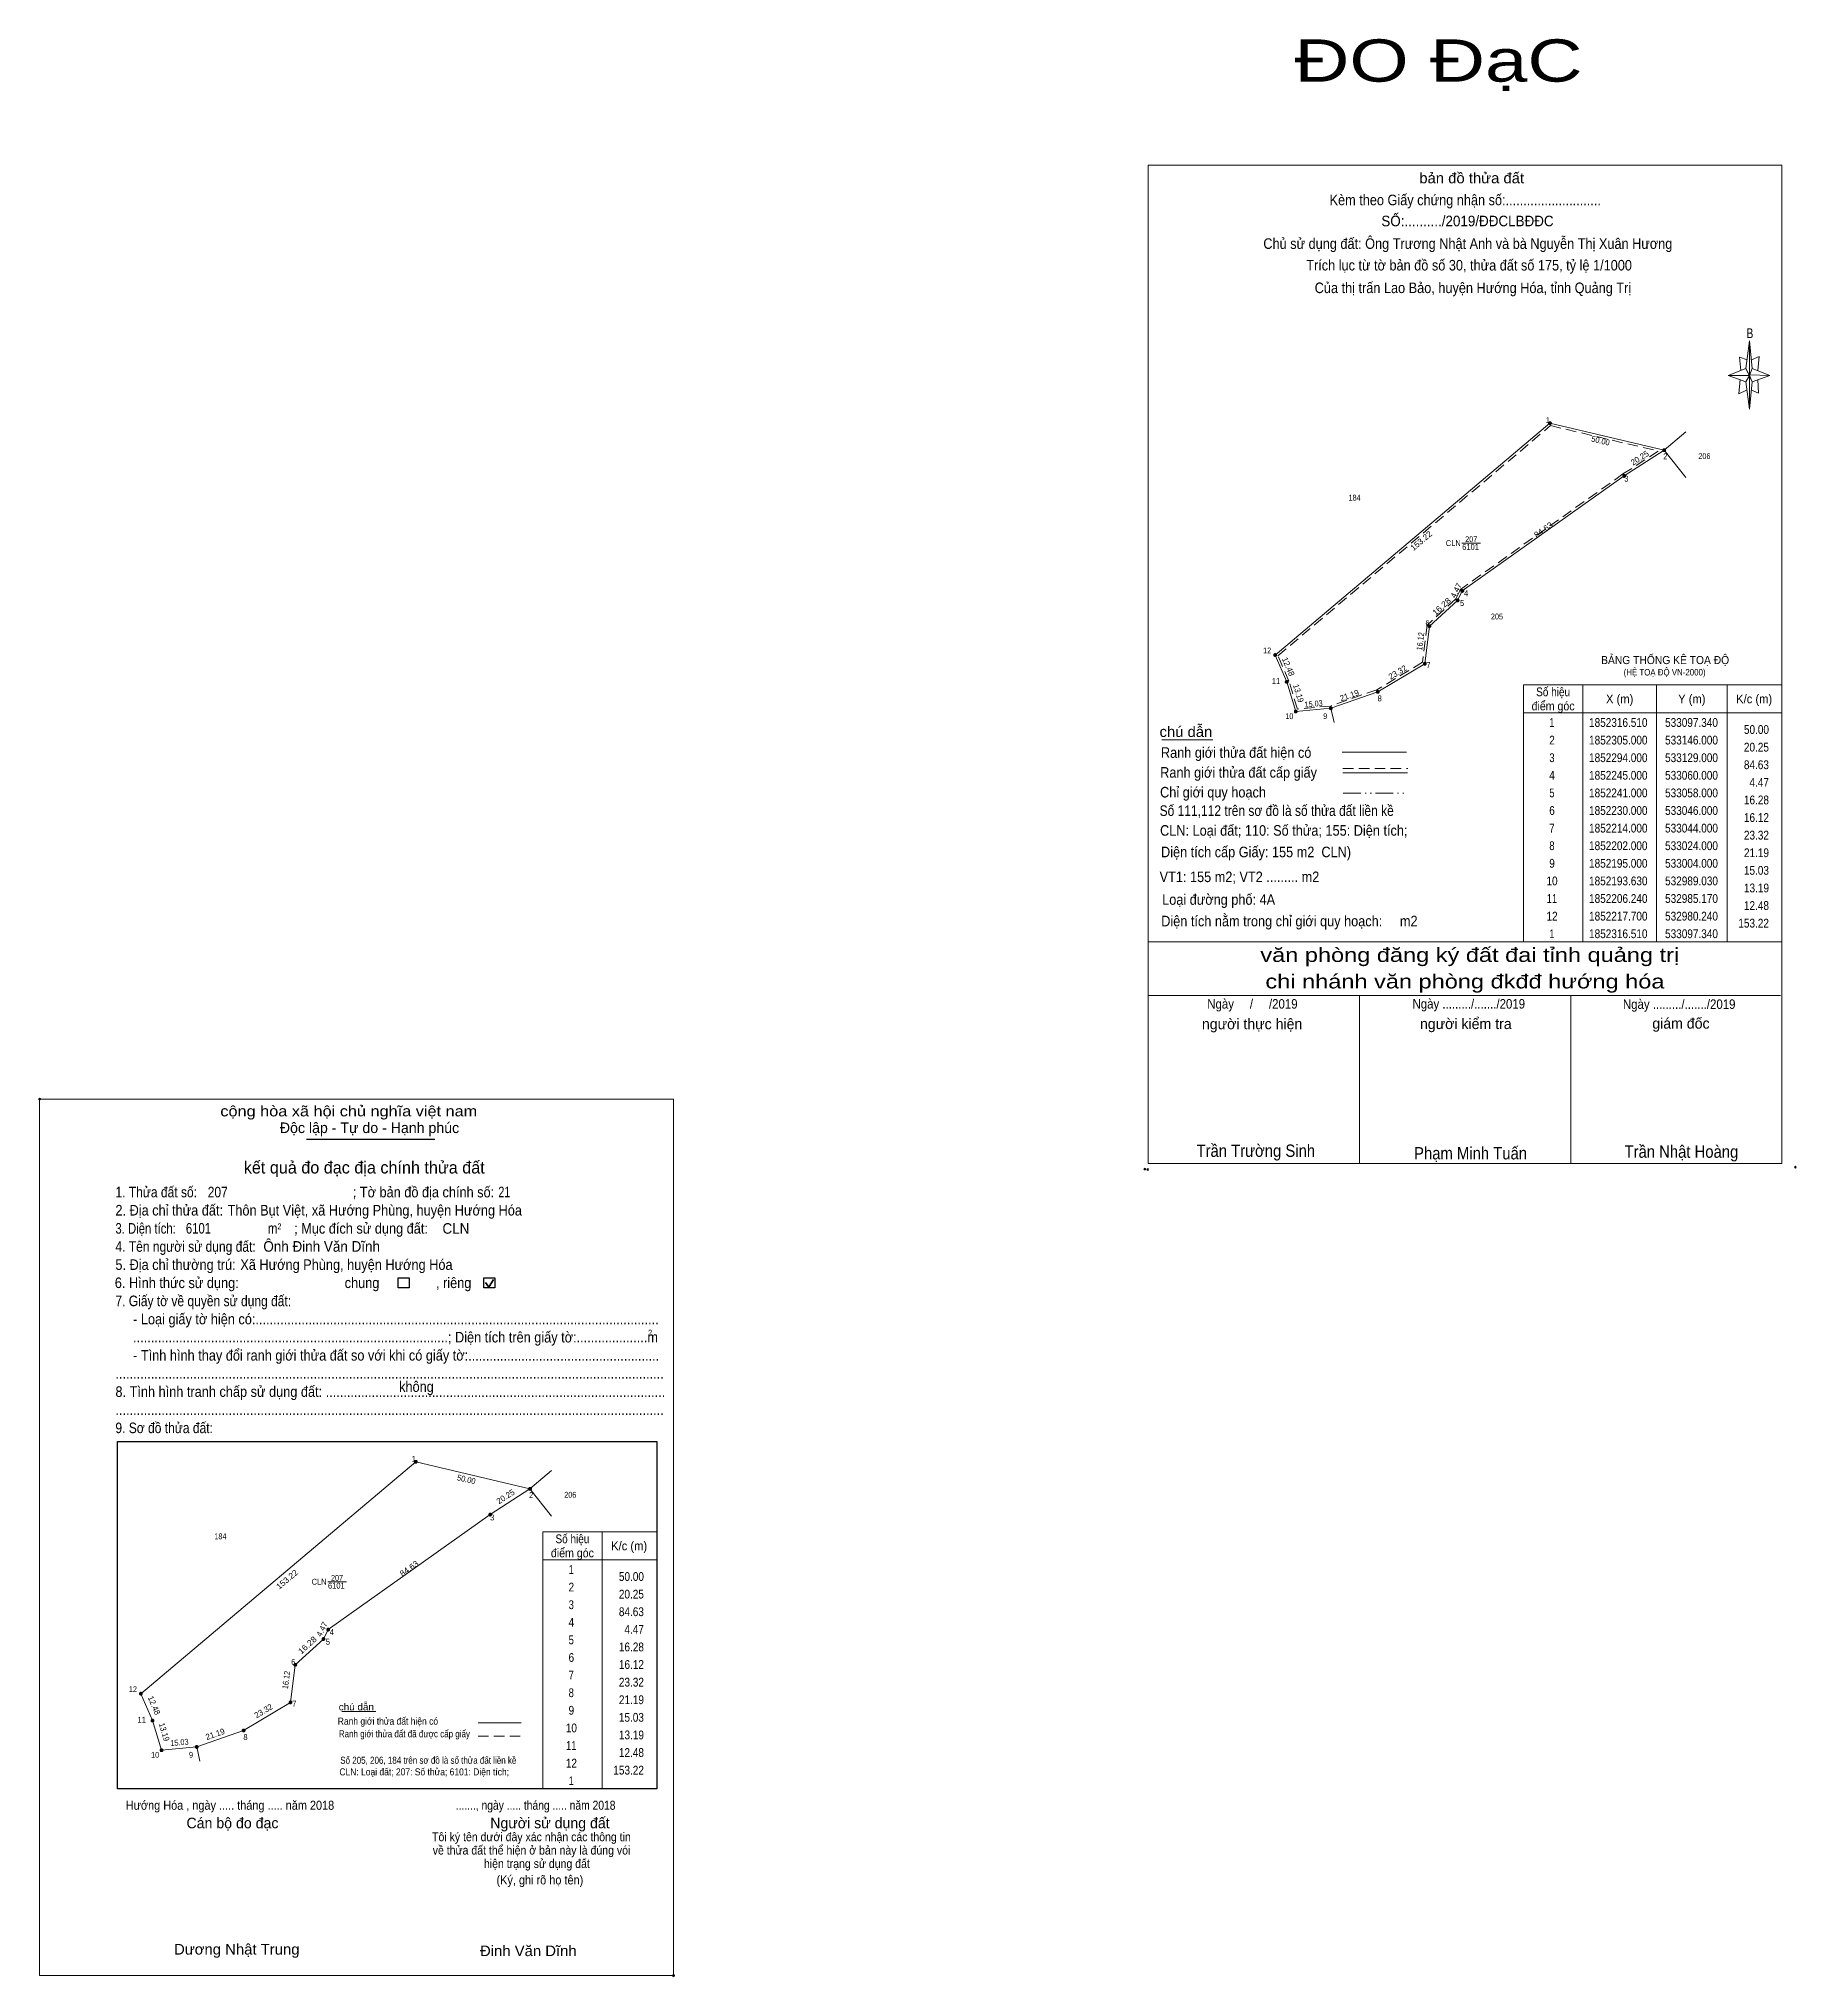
# Model space of a CAD drawing. Header units: metres. Extents: x 532454 to 533202, y 1851654 to 1852480.
import ezdxf
from ezdxf.enums import TextEntityAlignment as Align

# ---------------------------------------------------------------- set-up
doc = ezdxf.new("R2010")
doc.units = ezdxf.units.M
doc.header["$LTSCALE"] = 1.5
doc.header["$PDMODE"] = 32
doc.header["$PDSIZE"] = 0.75
doc.linetypes.add('DASH_DOUBLE_DOT', pattern=[9.2, 5, -1.2, 0.3, -1.2, 0.3, -1.2])
doc.linetypes.add('MEDIUM_DASHED', pattern=[4.5, 3, -1.5])
for name, color, linetype, lineweight in [('1', 7, 'MEDIUM_DASHED', 13), ('10', 7, 'Continuous', 13), ('17', 7, 'Continuous', 13), ('19', 7, 'Continuous', 13), ('2', 7, 'Continuous', 25), ('5', 7, 'Continuous', 13), ('6', 7, 'Continuous', 13), ('63', 7, 'MEDIUM_DASHED', 13)]:
    doc.layers.add(name, color=color, linetype=linetype, lineweight=lineweight)

msp = doc.modelspace()

# ---------------------------------------------------------------- hatches: boundary and pattern name
at = {"layer": '63'}
for points in [[(533097.94, 1852316.51, 1), (533096.74, 1852316.51, 1)], [(533146.6, 1852305, 1), (533145.4, 1852305, 1)], [(533129.6, 1852294, 1), (533128.4, 1852294, 1)], [(533060.6, 1852245, 1), (533059.4, 1852245, 1)], [(533058.6, 1852241, 1), (533057.4, 1852241, 1)], [(533046.6, 1852230, 1), (533045.4, 1852230, 1)], [(532980.84, 1852217.7, 1), (532979.64, 1852217.7, 1)], [(533044.6, 1852214, 1), (533043.4, 1852214, 1)], [(532985.77, 1852206.24, 1), (532984.57, 1852206.24, 1)], [(533004.6, 1852195, 1), (533003.4, 1852195, 1)], [(533024.6, 1852202, 1), (533023.4, 1852202, 1)], [(532989.63, 1852193.63, 1), (532988.43, 1852193.63, 1)], [(532614.74, 1851873.98, 1), (532613.54, 1851873.98, 1)], [(532663.4, 1851862.47, 1), (532662.2, 1851862.47, 1)], [(532646.4, 1851851.47, 1), (532645.2, 1851851.47, 1)], [(532575.4, 1851798.47, 1), (532574.2, 1851798.47, 1)], [(532577.4, 1851802.47, 1), (532576.2, 1851802.47, 1)], [(532563.4, 1851787.47, 1), (532562.2, 1851787.47, 1)], [(532497.64, 1851775.17, 1), (532496.44, 1851775.17, 1)], [(532561.4, 1851771.47, 1), (532560.2, 1851771.47, 1)], [(532502.57, 1851763.71, 1), (532501.37, 1851763.71, 1)], [(532541.4, 1851759.47, 1), (532540.2, 1851759.47, 1)], [(532506.43, 1851751.1, 1), (532505.23, 1851751.1, 1)], [(532521.4, 1851752.47, 1), (532520.2, 1851752.47, 1)]]:
    msp.add_hatch(color=256, dxfattribs=at).paths.add_polyline_path(points)

# ---------------------------------------------------------------- linework, layer by layer
at = {"layer": '1'}
msp.add_lwpolyline([(533097.6, 1852315.42), (533143.49, 1852304.57), (533128.44, 1852294.83), (533059.22, 1852245.67), (533057.19, 1852241.61), (533045.05, 1852230.49), (533043.07, 1852214.61), (533023.57, 1852202.91), (533003.79, 1852195.98), (532989.75, 1852194.7), (532986.11, 1852206.58), (532981.45, 1852217.41)], close=True, dxfattribs=at)
at = {"layer": '10'}
for p, q in [((533146, 1852305), (533155.23, 1852293.33)), ((533004, 1852195), (532989.03, 1852193.63)), ((532662.8, 1851862.47), (532672.03, 1851850.8)), ((532520.8, 1851752.47), (532505.83, 1851751.1))]:
    msp.add_line(p, q, dxfattribs=at)
for points in [[(533146, 1852305), (533097.34, 1852316.51), (532980.24, 1852217.7)], [(533005.38, 1852188.89), (533004, 1852195), (533024, 1852202), (533044, 1852214), (533046, 1852230), (533058, 1852241), (533060, 1852245), (533129, 1852294), (533146, 1852305), (533155.23, 1852312.78)], [(532980.24, 1852217.7), (532985.17, 1852206.24), (532989.03, 1852193.63)], [(532662.8, 1851862.47), (532614.14, 1851873.98), (532497.04, 1851775.17)], [(532522.18, 1851746.36), (532520.8, 1851752.47), (532540.8, 1851759.47), (532560.8, 1851771.47), (532562.8, 1851787.47), (532574.8, 1851798.47), (532576.8, 1851802.47), (532645.8, 1851851.47), (532662.8, 1851862.47), (532672.03, 1851870.25)], [(532497.04, 1851775.17), (532501.97, 1851763.71), (532505.83, 1851751.1)]]:
    msp.add_lwpolyline(points, dxfattribs=at)
at = {"layer": '17'}
for p, q in [((532931.94, 1852181.55), (532953.66, 1852181.55)), ((532582.65, 1851767.64), (532597.13, 1851767.64))]:
    msp.add_line(p, q, dxfattribs=at)
at = {"layer": '19'}
for p, q in [((533059.83, 1852265.34), (533067.79, 1852265.34)), ((532576.63, 1851822.81), (532584.59, 1851822.81))]:
    msp.add_line(p, q, dxfattribs=at)
at = {"layer": '2'}
for p, q in [((532567.62, 1852011.4), (532622.23, 1852011.4)), ((532487.01, 1851882.61), (532716.88, 1851882.61)), ((532716.88, 1851882.61), (532716.88, 1851734.65))]:
    msp.add_line(p, q, dxfattribs=at)
at = {"layer": '2', "lineweight": 35}
for p, q in [((532643.78, 1851950.36), (532645.32, 1851948.36)), ((532645.32, 1851948.36), (532647.19, 1851951.71))]:
    msp.add_line(p, q, dxfattribs=at)
at = {"layer": '2', "lineweight": 13}
msp.add_lwpolyline([(532453.9, 1852028.52), (532723.91, 1852028.52), (532723.91, 1851655.06), (532453.9, 1851655.06)], close=True, dxfattribs=at)
at = {"layer": '2'}
for points in [[(532606.69, 1851952.35), (532611.33, 1851952.35), (532611.33, 1851948.03), (532606.69, 1851948.03)], [(532643.18, 1851952.35), (532647.82, 1851952.35), (532647.82, 1851948.03), (532643.18, 1851948.03)]]:
    msp.add_lwpolyline(points, close=True, dxfattribs=at)
msp.add_lwpolyline([(532716.88, 1851734.65), (532487.01, 1851734.65), (532487.01, 1851882.61)], dxfattribs=at)
for p in [(532453.9, 1852028.52), (532723.91, 1851655.06)]:
    msp.add_point(p, dxfattribs=at)
at = {"layer": '5'}
for p, q in [((533180.78, 1852339.83), (533182.28, 1852351.53)), ((533180.78, 1852334.13), (533173.28, 1852336.83)), ((533183.48, 1852339.83), (533190.98, 1852336.83)), ((533183.48, 1852334.13), (533182.28, 1852322.43)), ((533186.18, 1852329.33), (533183.18, 1852330.53)), ((533185.88, 1852335.03), (533186.18, 1852329.33)), ((532926.18, 1852095.51), (533196.18, 1852095.51)), ((532926.18, 1852072.71), (533195.58, 1852072.71)), ((532926.18, 1852072.71), (533195.58, 1852072.71)), ((532926.18, 1852072.71), (533195.58, 1852072.71)), ((533016.18, 1852001.01), (533016.18, 1852072.71)), ((533106.18, 1852001.01), (533106.18, 1852072.71))]:
    msp.add_line(p, q, dxfattribs=at)
for points in [[(532926.18, 1852426.41), (533196.18, 1852426.41), (533196.18, 1852001.01), (532926.18, 1852001.01)], [(533182.28, 1852351.53), (533183.48, 1852339.83), (533182.28, 1852336.83)], [(533182.28, 1852336.83), (533173.28, 1852336.83), (533180.78, 1852339.83), (533183.48, 1852334.13), (533190.98, 1852336.83), (533182.28, 1852337.13)], [(533182.28, 1852336.83), (533182.28, 1852322.43), (533180.78, 1852334.13)]]:
    msp.add_lwpolyline(points, close=True, dxfattribs=at)
for points in [[(533181.38, 1852343.43), (533178.08, 1852344.63), (533178.68, 1852338.93)], [(533183.18, 1852343.43), (533186.48, 1852344.93), (533185.88, 1852338.93)], [(533182.28, 1852336.83), (533180.78, 1852339.83), (533173.28, 1852336.83)], [(533182.28, 1852336.83), (533183.48, 1852334.13), (533190.98, 1852336.83)], [(533178.38, 1852335.03), (533177.78, 1852329.03), (533181.08, 1852330.53)], [(533196.18, 1852001.01), (532926.18, 1852001.01), (532926.18, 1852072.71)]]:
    msp.add_lwpolyline(points, dxfattribs=at)
for p in [(532924.76, 1851998.7), (532925.96, 1851998.49)]:
    msp.add_point(p, dxfattribs=at)
at = {"layer": '6'}
for p, q in [((533008.74, 1852176.33), (533036.16, 1852176.33)), ((533009.16, 1852167.54), (533036.58, 1852167.54)), ((532640.69, 1851762.72), (532658.97, 1851762.72))]:
    msp.add_line(p, q, dxfattribs=at)
at = {"layer": '6', "linetype": 'MEDIUM_DASHED'}
for p, q in [((533009.16, 1852169.4), (533036.76, 1852169.4)), ((532640.67, 1851757.09), (532659.07, 1851757.09))]:
    msp.add_line(p, q, dxfattribs=at)
at = {"layer": '6'}
msp.add_point((533201.88, 1851999.51), dxfattribs=at)
at = {"layer": '63', "linetype": 'Continuous'}
for p, q in [((533111.28, 1852205.01), (533111.28, 1852095.51)), ((533142.78, 1852205.01), (533142.78, 1852095.51)), ((533172.78, 1852205.01), (533172.78, 1852095.51)), ((533086.08, 1852193.01), (533196.18, 1852193.01)), ((532693.48, 1851844.15), (532693.48, 1851734.65)), ((532693.48, 1851844.15), (532693.48, 1851734.65)), ((532668.28, 1851832.15), (532716.88, 1851832.15))]:
    msp.add_line(p, q, dxfattribs=at)
at = {"layer": '63', "linetype": 'DASH_DOUBLE_DOT'}
msp.add_line((533009.24, 1852158.78), (533036.84, 1852158.78), dxfattribs=at)
at = {"layer": '63', "linetype": 'Continuous'}
for points in [[(533086.08, 1852205.01), (533196.18, 1852205.01), (533196.18, 1852095.51), (533086.08, 1852095.51)], [(532668.28, 1851844.15), (532716.88, 1851844.15), (532716.88, 1851734.65), (532668.28, 1851734.65)]]:
    msp.add_lwpolyline(points, close=True, dxfattribs=at)
at = {"layer": '63'}
for centre in [(533097.34, 1852316.51), (533146, 1852305), (533129, 1852294), (533060, 1852245), (533058, 1852241), (533046, 1852230), (532980.24, 1852217.7), (533044, 1852214), (532985.17, 1852206.24), (533004, 1852195), (533024, 1852202), (532989.03, 1852193.63), (532614.14, 1851873.98), (532662.8, 1851862.47), (532645.8, 1851851.47), (532574.8, 1851798.47), (532576.8, 1851802.47), (532562.8, 1851787.47), (532497.04, 1851775.17), (532560.8, 1851771.47), (532501.97, 1851763.71), (532540.8, 1851759.47), (532505.83, 1851751.1), (532520.8, 1851752.47)]:
    msp.add_circle(centre, 0.6, dxfattribs=at)

# ---------------------------------------------------------------- texts
at = {"layer": '1'}
for s, height, width, p in [('BẢNG THỐNG KÊ TOẠ ĐỘ ', 3.45, 0.95, (533119.13, 1852213.84)), ('(HỆ TOẠ ĐỘ VN-2000)', 2.79, 0.9, (533128.73, 1852208.98))]:
    msp.add_text(s, height=height, dxfattribs=dict(at, width=width)).set_placement(p)
at = {"layer": '19'}
for s, width, p in [('206', 0.85, (533163.15, 1852301.19)), ('184', 0.85, (533014.105, 1852283.49)), ('CLN', 0.95, (533056.155, 1852264.14)), ('6101', 0.8, (533063.505, 1852262.49)), ('207', 0.85, (533063.79, 1852265.8)), ('205', 0.85, (533074.75, 1852232.87)), ('206', 0.85, (532679.95, 1851858.66)), ('184', 0.85, (532530.905, 1851840.96)), ('CLN', 0.95, (532572.955, 1851821.61)), ('207', 0.85, (532580.59, 1851823.27)), ('6101', 0.8, (532580.305, 1851819.96))]:
    msp.add_text(s, height=2.5, dxfattribs=dict(at, width=width)).set_placement(p, align=Align.CENTER)
at = {"layer": '2'}
for s, height, width, p in [('cộng hòa xã hội chủ nghĩa việt nam', 4.507, 1.15, (532530.89, 1852021.14)), ('1. Thửa đất số:', 4.507, 0.85, (532486.18, 1851986.63)), ('207', 4.51, 0.85, (532525.49, 1851986.63)), ('; Tờ bản đồ địa chính số:', 4.507, 0.9, (532587.3, 1851986.63)), ('21', 4.51, 0.75, (532649.34, 1851986.69)), ('2. Địa chỉ thửa đất:', 4.507, 0.9, (532486.18, 1851978.9)), ('Thôn Bụt Việt, xã Hướng Phùng, huyện Hướng Hóa', 4.51, 0.9, (532533.95, 1851978.9)), ('3. Diện tích:', 4.507, 0.8, (532486.18, 1851971.17)), ('6101', 4.51, 0.8, (532516.18, 1851971.21)), ('m', 4.507, 0.8, (532551.15, 1851971.17)), ('2', 2.575, 0.8, (532555.2, 1851972.98)), ('; Mục đích sử dụng đất:', 4.507, 0.9, (532562.32, 1851971.17)), ('CLN', 4.51, 0.95, (532625.52, 1851971.14)), ('4. Tên người sử dụng đất:', 4.507, 0.85, (532486.18, 1851963.45)), ('Ônh Đinh Văn Dĩnh', 4.51, 0.95, (532549.21, 1851963.48)), ('5. Địa chỉ thường trú:', 4.507, 0.9, (532486.18, 1851955.72)), ('Xã Hướng Phùng, huyện Hướng Hóa', 4.51, 0.9, (532539.39, 1851955.72)), ('6. Hình thức sử dụng:', 4.507, 0.9, (532485.92, 1851947.99)), ('chung                , riêng', 4.507, 0.9, (532583.86, 1851947.99)), ('7. Giấy tờ về quyền sử dụng đất:', 4.507, 0.85, (532486.18, 1851940.27)), ('     - Loại giấy tờ hiện có:..................................................................................................................', 4.507, 0.9, (532486.18, 1851932.54)), ('     - Tình hình thay đổi ranh giới thửa đất so với khi có giấy tờ:......................................................', 4.507, 0.9, (532486.18, 1851917.09)), ('     .........................................................................................; Diện tích trên giấy tờ:....................m', 4.507, 0.9, (532486.18, 1851924.81)), ('2', 2.575, 0.8, (532713.09, 1851927.65)), ('8. Tình hình tranh chấp sử dụng đất: ................................................................................................', 4.507, 0.9, (532486.18, 1851901.63)), ('...........................................................................................................................................................', 4.507, 0.9, (532486.18, 1851909.36)), ('không', 4.507, 0.9, (532607.04, 1851903.76)), ('9. Sơ đồ thửa đất:', 4.507, 0.85, (532486.18, 1851886.18)), ('...........................................................................................................................................................', 4.507, 0.9, (532486.18, 1851893.91)), ('Hướng Hóa , ngày ..... tháng ..... năm 2018', 3.86, 0.9, (532490.59, 1851725.72)), ('......., ngày ..... tháng ..... năm 2018', 3.86, 0.85, (532631.18, 1851725.72)), ('(Ký, ghi rõ họ tên)', 3.863, 0.9, (532648.54, 1851693.91)), ('Dương Nhật Trung', 4.51, 1.05, (532511.16, 1851664.03)), ('Đinh Văn Dĩnh', 4.51, 1.05, (532641.5, 1851663.37))]:
    msp.add_text(s, height=height, dxfattribs=dict(at, width=width)).set_placement(p)
for s, p in [('Độc lập - Tự do - Hạnh phúc', (532556.23, 1852014.03)), ('Cán bộ đo đạc', (532516.44, 1851717.83)), ('Người sử dụng đất', (532645.86, 1851717.83))]:
    msp.add_text(s, height=4.507, dxfattribs=at).set_placement(p)
for s, height, p in [('kết quả đo đạc địa chính thửa đất', 5.151, (532592.185, 1851996.8)), ('.', 1.288, (532723.887, 1851654.37))]:
    msp.add_text(s, height=height, dxfattribs=at).set_placement(p, align=Align.CENTER)
at = {"layer": '2', "width": 0.9}
for s, p in [('Tôi ký tên dưới đây xác nhận các thông tin', (532663.415, 1851712.32)), ('về thửa đất thể hiện ở bản này là đúng vói', (532663.455, 1851706.63)), ('hiện trạng sử dụng đất', (532665.735, 1851700.93))]:
    msp.add_text(s, height=3.724, dxfattribs=at).set_placement(p, align=Align.CENTER)
at = {"layer": '5'}
for s, height, width, p in [('ĐO ĐạC', 18, 1.35, (533049.815, 1852461.99)), ('bản đồ thửa đất', 4.5, 1.05, (533063.995, 1852418.67)), ('Kèm theo Giấy chứng nhận số:...........................', 4.5, 0.9, (533061.245, 1852409.34)), ('SỐ:........../2019/ĐĐCLBĐĐC', 4.5, 0.95, (533062.2, 1852400.37)), ('Chủ sử dụng đất: Ông Trương Nhật Anh và bà Nguyễn Thị Xuân Hương', 4.5, 0.9, (533062.345, 1852390.74)), ('Trích lục từ tờ bản đồ số 30, thửa đất số 175, tỷ lệ 1/1000 ', 4.5, 0.9, (533063.63, 1852381.53)), ('Của thị trấn Lao Bảo, huyện Hướng Hóa, tỉnh Quảng Trị', 4.5, 0.9, (533064.52, 1852371.9)), ('B', 4.133, 0.8, (533182.53, 1852352.73)), ('văn phòng đăng ký đất đai tỉnh quảng trị', 6, 1.25, (533063.17, 1852086.93)), ('chi nhánh văn phòng đkđđ hướng hóa', 6, 1.25, (533061.115, 1852075.65)), ('Ngày     /     /2019', 4.05, 0.9, (532970.575, 1852067.04)), ('Ngày ........./......./2019', 4.05, 0.9, (533062.755, 1852067.07)), ('Ngày ........./......./2019', 4.05, 0.9, (533152.395, 1852066.92)), ('Trần Trường Sinh', 5.25, 0.9, (532972.01, 1852003.89)), ('Phạm Minh Tuấn', 5.25, 0.9, (533063.505, 1852002.81)), ('Trần Nhật Hoàng', 5.25, 0.9, (533153.34, 1852003.5))]:
    msp.add_text(s, height=height, dxfattribs=dict(at, width=width)).set_placement(p, align=Align.CENTER)
for s, p in [('người thực hiện', (532970.445, 1852058.28)), ('người kiểm tra', (533061.49, 1852058.34)), ('giám đốc', (533153.135, 1852058.52))]:
    msp.add_text(s, height=4.5, dxfattribs=at).set_placement(p, align=Align.CENTER)
at = {"layer": '6'}
for s, height, width, p in [('chú dẫn', 4.5, 1.05, (532931, 1852182.78)), ('Ranh giới thửa đất hiện có ', 4.5, 0.9, (532931.6, 1852173.9)), ('Ranh giới thửa đất cấp giấy', 4.5, 0.9, (532931.28, 1852165.44)), ('Chỉ giới quy hoạch', 4.5, 0.9, (532931.24, 1852157.01)), ('Số 111,112 trên sơ đồ là số thửa đất liền kề', 4.5, 0.85, (532931.04, 1852149.15)), ('CLN: Loại đất; 110: Số thửa; 155: Diện tích;', 4.5, 0.9, (532931.24, 1852140.72)), ('Diện tích cấp Giấy: 155 m2  CLN)', 4.5, 0.9, (532931.64, 1852131.54)), ('VT1: 155 m2; VT2 ......... m2', 4.5, 0.9, (532931.04, 1852120.95)), ('Loại đường phố: 4A', 4.5, 0.9, (532932.12, 1852111.29)), ('Diện tích nằm trong chỉ giới quy hoạch:     m2', 4.5, 0.9, (532931.72, 1852102.11)), ('chú dẫn', 3, 1.05, (532581.33, 1851768.06)), ('Ranh giới thửa đất hiện có ', 3, 0.9, (532580.91, 1851761.97)), ('Ranh giới thửa đất đã được cấp giấy', 3, 0.85, (532581.37, 1851756.59)), ('CLN: Loại đất; 207: Số thửa; 6101: Diện tích;', 3, 0.9, (532581.6, 1851740.37)), ('Số 205, 206, 184 trên sơ đồ là số thửa đất liền kề', 3, 0.85, (532581.96, 1851745.31))]:
    msp.add_text(s, height=height, dxfattribs=dict(at, width=width)).set_placement(p)
at = {"layer": '63'}
for s, height, width, p in [(' 1', 2.5, 0.75, (533097.34, 1852316.51)), (' 2', 2.5, 0.85, (533147.34, 1852301.08)), (' 3', 2.5, 0.8, (533130.79, 1852291.54)), (' 4', 2.5, 0.85, (533062.46, 1852242.76)), (' 5', 2.5, 0.8, (533060.79, 1852238.59)), (' 6', 2.5, 0.85, (533046, 1852230)), (' 12', 2.5, 0.85, (532978.56, 1852218.37)), (' 7', 2.5, 0.8, (533046.46, 1852212.21)), (' 11', 2.5, 0.8, (532982.38, 1852205.35)), (' 8', 2.5, 0.8, (533025.68, 1852197.97)), (' 10', 2.5, 0.85, (532988.02, 1852190.39)), (' 9', 2.5, 0.85, (533002.44, 1852190.41)), ('50.00', 3.75, 0.85, (533190.65, 1852184.08)), ('20.25', 3.75, 0.85, (533190.63, 1852176.58)), ('84.63', 3.75, 0.85, (533190.63, 1852169.08)), ('4.47', 3.75, 0.85, (533190.63, 1852161.58)), ('16.28', 3.75, 0.85, (533190.64, 1852154.08)), ('16.12', 3.75, 0.85, (533190.64, 1852146.58)), ('23.32', 3.75, 0.85, (533190.64, 1852139.08)), ('21.19', 3.75, 0.85, (533190.65, 1852131.58)), ('15.03', 3.75, 0.85, (533190.63, 1852124.08)), ('12.48', 3.75, 0.85, (533190.64, 1852109.08)), ('13.19', 3.75, 0.85, (533190.65, 1852116.58)), ('153.22', 3.75, 0.85, (533190.63, 1852101.58)), (' 1', 2.5, 0.75, (532614.14, 1851873.98)), (' 2', 2.5, 0.85, (532664.14, 1851858.55)), (' 3', 2.5, 0.8, (532647.59, 1851849.01)), ('50.00', 3.75, 0.85, (532711.35, 1851823.22)), ('20.25', 3.75, 0.85, (532711.33, 1851815.72)), ('84.63', 3.75, 0.85, (532711.33, 1851808.22)), (' 5', 2.5, 0.8, (532577.59, 1851796.06)), (' 4', 2.5, 0.85, (532579.26, 1851800.23)), ('4.47', 3.75, 0.85, (532711.33, 1851800.72)), ('16.28', 3.75, 0.85, (532711.34, 1851793.22)), (' 6', 2.5, 0.85, (532562.8, 1851787.47)), ('23.32', 3.75, 0.85, (532711.34, 1851778.22)), ('16.12', 3.75, 0.85, (532711.34, 1851785.72)), (' 12', 2.5, 0.85, (532495.36, 1851775.84)), ('21.19', 3.75, 0.85, (532711.35, 1851770.72)), (' 7', 2.5, 0.8, (532563.26, 1851769.68)), ('15.03', 3.75, 0.85, (532711.33, 1851763.22)), (' 11', 2.5, 0.8, (532499.18, 1851762.82)), (' 8', 2.5, 0.8, (532542.48, 1851755.44)), ('13.19', 3.75, 0.85, (532711.35, 1851755.72)), (' 10', 2.5, 0.85, (532504.82, 1851747.86)), (' 9', 2.5, 0.85, (532519.24, 1851747.88)), ('12.48', 3.75, 0.85, (532711.34, 1851748.22)), ('153.22', 3.75, 0.85, (532711.33, 1851740.72))]:
    msp.add_text(s, height=height, dxfattribs=dict(at, width=width)).set_placement(p, align=Align.RIGHT)
for s, rotation, width, p in [('50.00', 346.692, 0.95, (533118.597, 1852307.787)), ('153.22', 40.158, 1.05, (533043.294, 1852265.437)), ('84.63', 35.38, 1.05, (533095.231, 1852270.019)), ('16.28', 42.51, 1.1, (533052.01, 1852237.459)), ('16.12', 82.875, 0.9, (533043.339, 1852223.39)), ('13.19', 287.02, 0.95, (532988.998, 1852201.036)), ('15.03', 5.229, 0.85, (532996.756, 1852195.686)), ('50.00', 346.692, 0.95, (532635.397, 1851865.257)), ('84.63', 35.38, 1.05, (532612.031, 1851827.489)), ('153.22', 40.158, 1.05, (532560.094, 1851822.907)), ('16.28', 42.51, 1.1, (532568.81, 1851794.929)), ('16.12', 82.875, 0.9, (532560.139, 1851780.86)), ('13.19', 287.02, 0.95, (532505.798, 1851758.506)), ('15.03', 5.229, 0.85, (532513.556, 1851753.156))]:
    msp.add_text(s, height=2.5, rotation=rotation, dxfattribs=dict(at, width=width)).set_placement(p, align=Align.CENTER)
for s, rotation, p in [('20.25', 32.905, (533136.276, 1852300.615)), ('4.47', 63.435, (533058.498, 1852244.616)), ('12.48', 293.277, (532984.721, 1852212.249)), ('23.32', 30.964, (533033.087, 1852209.278)), ('21.19', 19.29, (533012.287, 1852199.316)), ('20.25', 32.905, (532653.076, 1851858.085)), ('4.47', 63.435, (532575.298, 1851802.086)), ('12.48', 293.277, (532501.521, 1851769.719)), ('23.32', 30.964, (532549.887, 1851766.748)), ('21.19', 19.29, (532529.087, 1851756.786))]:
    msp.add_text(s, height=2.5, rotation=rotation, dxfattribs=at).set_placement(p, align=Align.CENTER)
for s, width, p in [('Số hiệu', 0.85, (533098.68, 1852200.13)), ('điểm góc', 0.9, (533098.675, 1852194.13)), ('X (m)', 0.95, (533127.035, 1852197.13)), ('Y (m)', 0.95, (533157.78, 1852197.13)), ('K/c (m)', 0.95, (533184.34, 1852197.13)), (' 1', 0.75, (533097.63, 1852187.08)), ('1852316.510', 0.85, (533126.44, 1852187.08)), ('533097.340', 0.85, (533157.64, 1852187.08)), (' 2', 0.85, (533097.63, 1852179.58)), ('1852305.000', 0.85, (533126.44, 1852179.58)), ('533146.000', 0.85, (533157.64, 1852179.58)), (' 3', 0.8, (533097.635, 1852172.08)), ('1852294.000', 0.85, (533126.44, 1852172.08)), ('533129.000', 0.85, (533157.64, 1852172.08)), (' 4', 0.85, (533097.63, 1852164.58)), ('1852245.000', 0.85, (533126.44, 1852164.58)), ('533060.000', 0.85, (533157.64, 1852164.58)), (' 5', 0.8, (533097.625, 1852157.08)), ('1852241.000', 0.85, (533126.44, 1852157.08)), ('533058.000', 0.85, (533157.64, 1852157.08)), (' 6', 0.85, (533097.63, 1852149.58)), (' 7', 0.8, (533097.63, 1852142.08)), ('1852230.000', 0.85, (533126.44, 1852149.58)), ('1852214.000', 0.85, (533126.44, 1852142.08)), ('533046.000', 0.85, (533157.64, 1852149.58)), ('533044.000', 0.85, (533157.64, 1852142.08)), (' 8', 0.8, (533097.63, 1852134.58)), ('1852202.000', 0.85, (533126.44, 1852134.58)), ('533024.000', 0.85, (533157.64, 1852134.58)), (' 9', 0.85, (533097.63, 1852127.08)), ('1852195.000', 0.85, (533126.44, 1852127.08)), ('533004.000', 0.85, (533157.64, 1852127.08)), (' 10', 0.85, (533097.63, 1852119.58)), ('1852193.630', 0.85, (533126.44, 1852119.58)), ('532989.030', 0.85, (533157.64, 1852119.58)), (' 11', 0.8, (533097.63, 1852112.08)), ('1852206.240', 0.85, (533126.44, 1852112.08)), ('532985.170', 0.85, (533157.64, 1852112.08)), (' 12', 0.85, (533097.64, 1852104.58)), ('1852217.700', 0.85, (533126.44, 1852104.58)), ('532980.240', 0.85, (533157.64, 1852104.58)), (' 1', 0.75, (533097.63, 1852097.08)), ('1852316.510', 0.85, (533126.44, 1852097.08)), ('533097.340', 0.85, (533157.64, 1852097.08)), ('Số hiệu', 0.85, (532680.88, 1851839.27)), ('K/c (m)', 0.95, (532705.04, 1851836.27)), ('điểm góc', 0.9, (532680.875, 1851833.27)), (' 1', 0.75, (532679.83, 1851826.22)), (' 3', 0.8, (532679.835, 1851811.22)), (' 2', 0.85, (532679.83, 1851818.72)), (' 4', 0.85, (532679.83, 1851803.72)), (' 5', 0.8, (532679.825, 1851796.22)), (' 6', 0.85, (532679.83, 1851788.72)), (' 7', 0.8, (532679.83, 1851781.22)), (' 8', 0.8, (532679.83, 1851773.72)), (' 9', 0.85, (532679.83, 1851766.22)), (' 10', 0.85, (532679.83, 1851758.72)), (' 11', 0.8, (532679.83, 1851751.22)), (' 12', 0.85, (532679.84, 1851743.72)), (' 1', 0.75, (532679.83, 1851736.22))]:
    msp.add_text(s, height=3.75, dxfattribs=dict(at, width=width)).set_placement(p, align=Align.CENTER)

doc.saveas('drawing.dxf')
